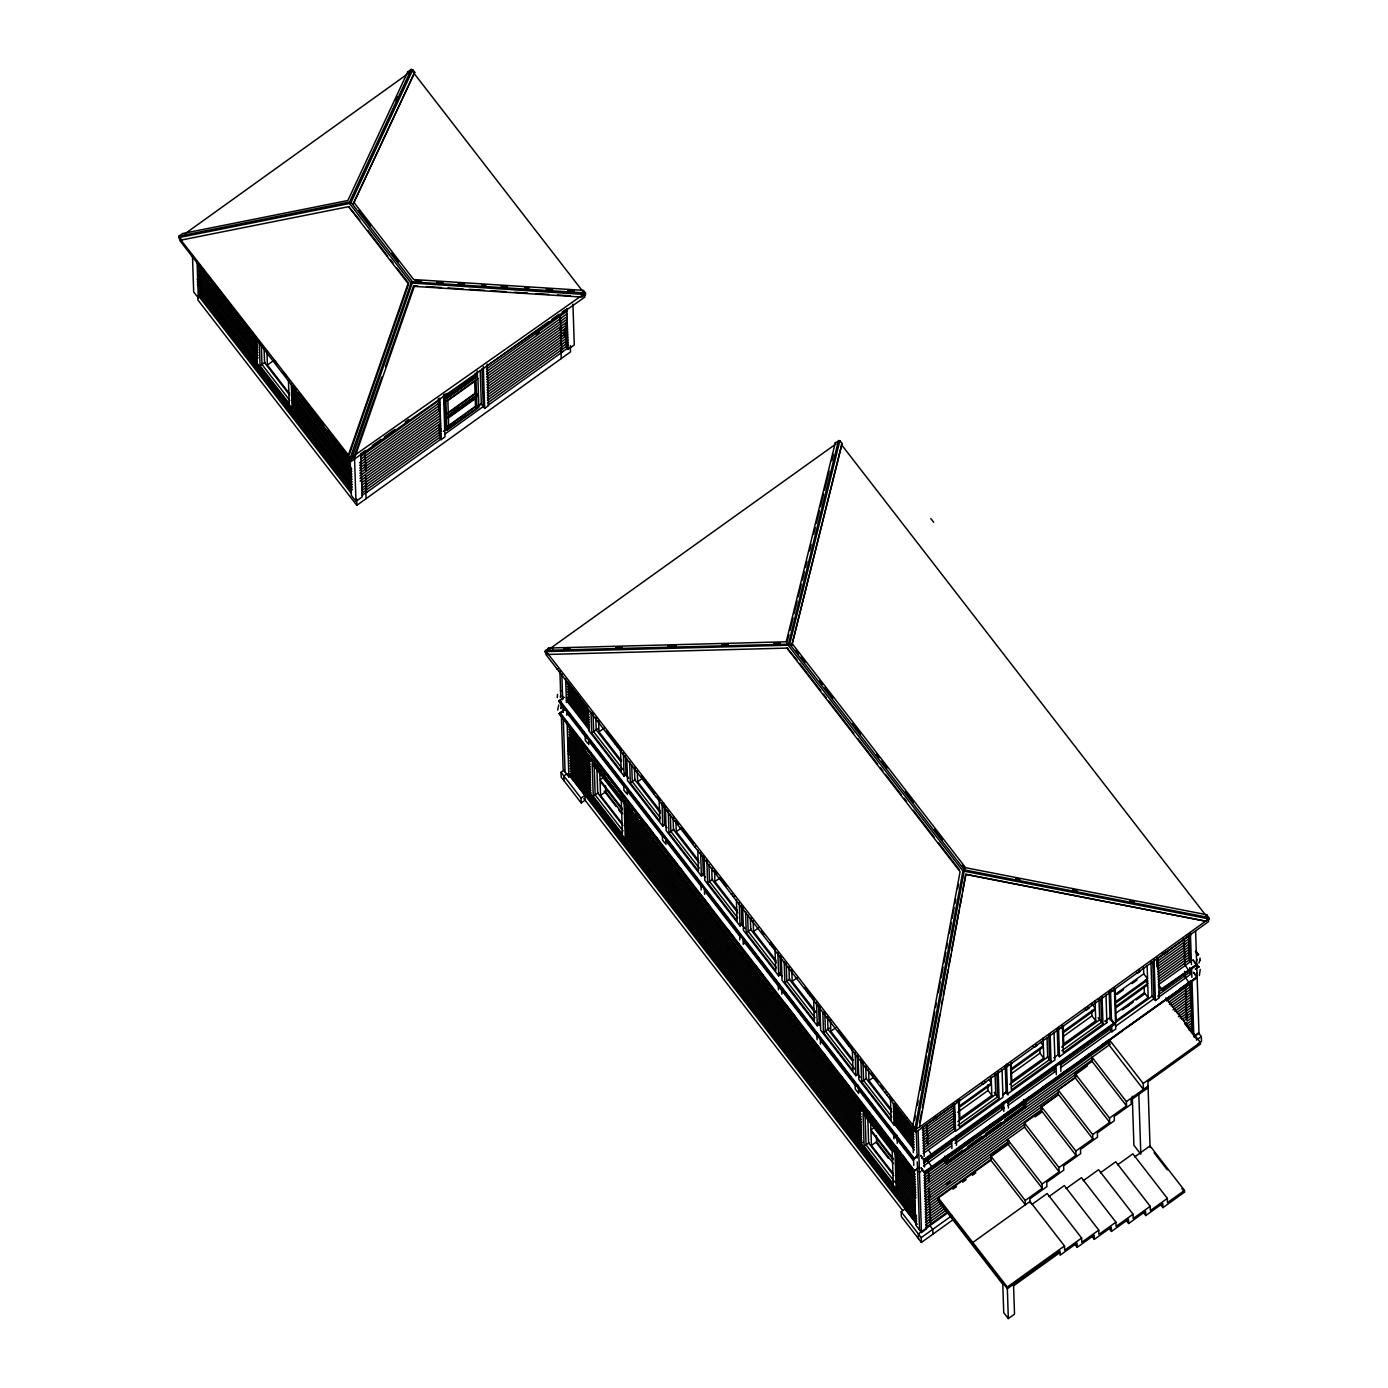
<?xml version="1.0" encoding="UTF-8"?>
<svg xmlns="http://www.w3.org/2000/svg" width="1388" height="1388" viewBox="0 0 1388 1388"><rect width="100%" height="100%" fill="white"/><g stroke="black" fill="none" stroke-linecap="round" stroke-linejoin="round"><path stroke-width="1.5" d="M1199.995 960.201L1200.013 958.015M913.391 1159.223L918.145 1155.024L913.547 1159.414M564.205 709.65L559.208 713.727L913.668 1171.68L918.561 1167.464M579.178 726.722L558.861 701.339L563.806 697.227M913.79 1171.715L918.683 1167.603M962.682 891.217L965.84 874.232L919.411 1127.23L914.865 1129.277L912.679 1126.449L960.08 871.716L787.031 648.144L797.042 660.029M914.623 1120.012L915.421 1115.761M917.381 1105.143L918.179 1100.91M920.157 1090.291L926.473 1056.32M927.253 1052.069L929.231 1041.468M930.029 1037.218L934.766 1011.748M935.564 1007.497L936.345 1003.246M938.323 992.646L940.301 982.027M941.081 977.777L943.059 967.158M943.857 962.925L945.818 952.307M946.616 948.056L947.397 943.805M949.375 933.204L951.353 922.586M952.151 918.336L954.111 907.717M954.909 903.484L955.707 899.233M957.668 888.615L958.466 884.364M919.619 1122.666L921.597 1112.048M922.395 1107.798L929.891 1067.459M930.689 1063.208L939.763 1014.368M941.741 1003.75L942.539 999.499M943.32 995.248L948.073 969.778M948.854 965.528L950.832 954.909M951.613 950.659L959.125 910.32M959.923 906.069L961.901 895.451M557.525 694.399L557.265 697.609M1199.978 960.236L1198.937 963.064M842.048 443.483L791.854 645.16L842.048 443.483L839.861 440.655L835.316 442.72L786.25 641.776L548.503 648.04L545.154 651.631L547.34 654.459L787.794 648.075M786.875 642.991L788.939 634.611M789.963 630.43L793.069 617.851M794.092 613.669L797.198 601.091M798.221 596.909L801.327 584.331M802.368 580.132L804.433 571.752M805.456 567.571L807.001 561.273M809.586 550.81L811.147 544.512M813.715 534.05L815.277 527.752M816.3 523.571L819.406 510.992M820.429 506.811L823.535 494.232M824.559 490.033L829.209 471.191M831.794 460.712L833.338 454.414M915.577 1184.571L895.85 1159.084L897.047 1155.545L895.763 1156.464L915.49 1181.934M915.664 1187.208L895.937 1161.721L897.134 1158.165L895.85 1159.084M915.75 1189.828L896.041 1164.359L897.221 1160.802L895.937 1161.721M915.837 1192.466L896.128 1166.996L897.307 1163.439L896.041 1164.359M915.924 1195.103L896.214 1169.616L897.411 1166.059L896.128 1166.996M916.011 1197.74L896.301 1172.253L897.498 1168.696L896.214 1169.616M914.796 1198.659L896.388 1174.89L897.585 1171.333L896.301 1172.253M350.349 464.668L292.122 389.473L293.319 385.933L293.562 392.631M351.754 468.971L292.226 392.058L293.423 388.536L292.122 389.473M351.841 471.59L292.295 394.678L293.493 391.138L292.226 392.058M351.927 474.176L292.4 397.263L293.597 393.741M352.014 476.778L292.486 399.865L293.683 396.326M352.118 479.363L292.573 402.451L293.77 398.929L292.486 399.865M352.188 481.966L292.66 405.053L293.857 401.531L292.573 402.451M861.081 1116.889L625.068 811.963L626.266 808.441L624.982 809.36L860.994 1114.269M861.167 1119.491L625.155 814.583L626.352 811.043L625.068 811.963M861.254 1122.111L625.242 817.185L626.439 813.663L625.155 814.583M861.341 1124.714L625.329 819.805L626.526 816.265L625.242 817.185M861.428 1127.334L625.415 822.407L626.613 818.885L625.329 819.805M861.514 1129.936L625.502 825.027L626.699 821.488L626.266 808.441M861.601 1132.556L625.589 827.63L626.786 824.09L625.502 825.027M861.688 1135.158L625.676 830.232L626.873 826.71L625.589 827.63M861.774 1137.761L625.762 832.852L626.96 829.313L625.676 830.232M913.911 1134.343L894.184 1108.856L895.381 1105.334L894.098 1106.253L913.825 1131.723M913.998 1136.946L894.271 1111.476L895.468 1107.936L894.184 1108.856M914.085 1139.565L894.358 1114.078L895.555 1110.556L894.271 1111.476M914.172 1142.168L894.445 1116.698L895.642 1113.159L894.358 1114.078M914.258 1144.788L894.531 1119.301L895.728 1115.779L894.445 1116.698M914.345 1147.39L894.618 1121.92L895.815 1118.381L894.531 1119.301M385.396 366.796L413.589 285.789L414.318 286.379L355.12 456.513L351.528 459.029L350.019 458.526L348.058 455.993L408.072 283.499L348.562 206.621L359.908 220.206M349.533 453.876L408.853 283.43L396.951 268.04M381.874 376.929L354.391 455.923L355.12 456.513M1198.833 967.072L1196.248 963.324M414.734 72.315L353.385 203.62L414.734 72.315L412.757 69.782L411.247 69.4L407.673 71.968L347.885 200.497L182.591 233.548L179 236.133L181.741 240.055M395.754 100.613L397.575 96.709M412.757 69.782L351.077 202.388L349.568 203.463L179 237.574L351.528 459.029L412.618 281.903L351.077 202.388L349.568 202.006L179 236.133L179.885 240.644L350.904 461.597L584.869 297.084L584.764 293.926L413.346 72.471M558.757 704.983L557.681 710.031M1199.353 975.486L1200.238 969.449M966.43 874.561L1205.651 921.181L1208.861 918.873L1206.814 914.727L1206.085 915.733L841.319 444.472M414.318 286.379L581.867 297.067L585.493 294.516L585.493 292.937L412.618 281.903L411.108 282.996L350.019 458.526L585.493 292.937L583.515 290.37L413.659 279.543L354.113 202.631M1197.618 954.632L1198.573 954.424M1197.965 955.065L1195.311 951.648M915.733 1132.348L1208.375 921.701L1209 917.555L964.417 869.894L789.703 644.153L545.293 650.33L916.219 1129.537L964.417 869.894L962.942 870.953L914.865 1129.277L915.733 1132.348L546.022 654.702L545.154 651.631L788.211 645.229L789.703 644.153L839.861 440.655L839.133 441.644L838.526 440.43L788.211 645.229L962.942 870.953L1208.861 918.873L919.411 1127.23M185.055 233.704L406.753 74.553M192.464 255.444L193.678 291.914L198.276 297.847L200.583 296.182L199.872 274.737M288.409 379.063L289.224 403.526L260.059 365.859L265.073 362.268M289.502 393.619L267.381 365.027L274.078 360.221M292.295 394.678L293.579 393.741M292.4 397.263L293.683 396.343M292.66 405.053L293.944 404.134M294.03 406.736L292.747 407.656L352.274 484.568M256.416 338.603L257.248 363.483L292.122 408.523L294.048 407.152M360.776 453.876L365.408 450.562M372.331 445.583L380.971 439.389M384.424 436.89L394.817 429.447M405.192 422.004L408.645 419.523M360.863 456.496L439.857 399.779M486.286 366.449L548.538 321.756M552.008 319.275L558.913 314.313M562.175 312.022L565.263 309.802M447.804 395.771L468.016 381.266M360.949 459.098L439.944 402.399M475.442 377.189L474.488 375.957L446.329 396.153L447.283 397.384L475.442 377.189L475.303 373.251M486.373 369.069L566.894 311.276M444.472 399.501L476.466 376.53L477.906 378.386L478.426 394.4L446.433 417.372L445.01 415.515L444.472 399.501L445.912 401.34L446.433 417.372M444.316 394.47L445.392 399.432L477.385 376.46L477.194 370.874M535.664 334.439L539.117 331.958M359.492 462.829L440.031 405.001M486.459 371.672L566.998 313.862M445.912 401.34L477.906 378.386M359.579 465.431L440.117 407.621M486.546 374.292L567.102 316.568M359.666 468.051L440.204 410.223M486.633 376.894L567.189 319.171M359.752 470.653L440.291 412.843M486.72 379.514L567.276 321.773M359.839 473.273L440.378 415.446M486.806 382.116L567.362 324.358M359.926 475.876L440.464 418.048M446.919 413.485L475.06 393.272L474.644 380.659M486.893 384.719L567.449 326.978M445.01 415.515L475.321 393.758M563.476 330.552L566.564 328.314M453.477 410.779L458.526 407.152M360.013 478.496L440.551 420.668M486.98 387.339L567.536 329.563M476.483 395.129L448.341 415.324L447.856 400.612L475.997 380.416L476.483 395.129L475.06 393.272M563.563 333.155L566.651 330.934M478.478 395.701L478.86 407.378L446.867 430.332L446.485 418.673L478.478 395.701L477.038 393.862M360.099 481.098L440.638 423.271M487.067 389.941L567.605 332.166M563.649 335.757L566.738 333.536M361.73 482.59L440.725 425.89M487.153 392.561L567.692 334.768M361.817 485.21L440.811 428.493M487.24 395.164L567.779 337.371M366.536 484.499L440.898 431.113L439.857 427.261M475.216 397.957L475.494 406.25L447.335 426.463L448.775 428.302L476.917 408.107L476.57 397.731L448.428 417.944L448.775 428.302M487.327 397.783L567.865 339.956M362.008 487.969L366.64 484.655L365.495 480.647L366.449 481.879M450.493 424.867L462.273 416.4M465.639 413.988L477.437 405.522M443.362 431.321L455.438 422.646M460.608 418.933L465.795 415.22M477.871 406.545L481.324 404.064L480.213 370.561M361.99 490.432L440.985 433.715M487.414 400.386L567.952 342.576M362.077 493.035L441.072 436.335M487.5 403.006L568.039 345.178M445.288 433.785L483.25 406.528L481.983 368.844M362.147 495.395L366.779 492.063M487.587 405.608L568.126 347.798M439.285 425.335L439.684 437.793L441.124 439.632L444.975 436.873L443.587 395.007M480.959 403.561L484.672 408.384L488.507 405.608L487.136 364.124M350.158 458.977L351.372 495.447L355.97 501.38L362.147 496.939L360.724 454.032M565.593 323.525L566.391 347.121L568.108 349.36L574.285 344.918L572.932 304.163M197.807 295.835L197.946 300.068L356.82 505.319L570.52 351.91L570.312 345.56M620.471 748.253L621.234 771.242L591.722 733.124L598.263 728.422M621.477 760.867L599.009 731.84L604.144 728.162M569.063 774.938L584.921 795.411L585.077 800.199L581.225 802.958L561.186 777.089L561.03 772.301L564.326 769.924M567.189 773.636L563.892 775.996L564.049 780.785M561.342 714.213L563.164 769.559L568.889 776.968L571.457 775.111M622.171 808.475L600.032 779.883L605.168 776.204M581.225 802.958L581.069 798.187L584.921 795.411M593.249 796.296L592.156 763.678L621.321 801.327L622.397 833.962L593.249 796.296L598.245 792.704M588.2 709.476L588.894 730.73L624.132 776.239L626.057 774.868L625.415 755.731M622.674 824.056L600.553 795.463L605.689 791.785L605.48 785.66M659.092 798.152L659.855 821.141L630.343 783.023L635.357 779.431M660.115 810.783L637.647 781.756L642.783 778.078M625.415 822.407L626.699 821.488M625.762 832.852L627.046 831.933M627.116 834.535L625.849 835.455L861.861 1140.381M583.255 744.228L583.446 749.798L641.933 825.357L644.5 823.518M627.202 837.155L625.936 838.074L861.948 1142.983L863.232 1142.064M626.821 759.392L627.532 780.629L662.77 826.155L664.696 824.767L663.985 803.531M697.8 850.15L698.494 871.057L668.981 832.939L673.978 829.347M698.737 860.681L676.268 831.672L681.404 827.977L693.306 843.349M665.39 807.174L666.153 830.544L701.391 876.054L703.317 874.683L702.692 855.563M736.421 900.066L737.115 920.973L707.602 882.837L712.617 879.246M737.375 910.597L714.907 881.571L720.042 877.893L726.653 886.429M704.011 857.073L704.792 880.443L740.03 925.97L741.955 924.582L741.313 905.462M774.99 947.883L775.753 970.871L746.241 932.753L751.238 929.162M775.996 960.513L753.528 931.487L758.663 927.791M745.79 942.469L743.222 944.308L743.031 938.219M742.649 906.989L743.43 930.359L778.651 975.868L780.577 974.497L779.952 955.378M813.611 997.799L814.374 1020.787L784.879 982.652L789.876 979.06M815.953 1012.13L792.166 981.385L797.302 977.707M781.271 956.887L782.051 980.258L817.289 1025.784L819.215 1024.396L818.573 1005.276M852.249 1047.697L853.013 1070.686L823.5 1032.568L830.041 1027.866M853.256 1060.328L830.805 1031.301L835.923 1027.623M819.909 1006.803L820.69 1030.174L855.91 1075.7L857.836 1074.312L857.211 1055.192M890.471 1099.088L891.165 1119.977L861.653 1081.859L866.667 1078.268M891.408 1109.619L868.957 1080.593L874.076 1076.915M862.069 1107.26L860.144 1108.648L861.323 1143.886L896.197 1188.943L898.123 1187.555M893.057 1158.46L870.935 1129.867L874.353 1127.403M894.618 1121.92L895.902 1121.001L894.705 1124.523L914.432 1150.01M864.134 1146.28L863.058 1113.644L892.206 1151.311L893.282 1183.947L864.134 1146.28L869.131 1142.688M858.062 1056.095L858.842 1079.465L894.063 1124.991L895.989 1123.603M893.577 1174.04L871.438 1145.447L876.574 1141.769L876.366 1135.644M922.309 1127.472L954.233 1104.553M922.395 1130.075L954.319 1107.173L953.278 1103.321M1189.672 938.219L1157.592 961.242L1156.638 960.01L1157.679 963.845L1189.759 940.821L1188.631 934.367L1189.585 935.599L1157.505 958.622L1156.551 957.39M922.482 1132.695L954.406 1109.775L953.365 1105.941L954.319 1107.173M991.223 1077.262L991.414 1082.987L959.42 1105.958L959.229 1100.233M1043.117 1038.068L1043.377 1045.685L1011.384 1068.656L1011.193 1062.93M1095.08 1000.765L1095.34 1008.382L1063.347 1031.353L1063.156 1025.628M1115.119 994.415L1143.747 973.856L1143.521 967.419M1116.837 994.502L1123.586 989.661M1132.001 983.624L1137.05 979.997M922.569 1135.297L954.493 1112.378L953.452 1108.544L954.406 1109.775M1189.846 943.441L1188.891 942.209L1189.932 946.043L1157.852 969.067L1156.811 965.233L1157.765 966.464L1189.846 943.441L1188.805 939.589L1189.759 940.821M957.703 1112.256L988.013 1090.5L987.822 1084.93M1011.349 1073.739L1039.976 1053.197L1039.855 1049.484M1063.312 1036.437L1091.94 1015.895L1091.749 1010.325M922.656 1137.9L954.58 1114.998L953.539 1111.146L954.493 1112.378M1147.13 965.892L1147.564 978.783L1115.57 1001.754L1115.137 988.863A12.596 1.961 54.2 0 0 1115.501 989.124L1112.933 990.963A12.596 1.961 54.2 0 1 1112.135 990.373M922.742 1140.52L954.666 1117.6L953.625 1113.766L954.58 1114.998M1157.939 971.687L1190.019 948.663L1188.978 944.812L1189.932 946.043M922.829 1143.122L954.753 1120.22L953.712 1116.368L954.666 1117.6M1158.026 974.289L1190.106 951.266L1189.065 947.431L1190.019 948.663M991.83 1095.427L959.837 1118.398L959.455 1107.26L991.466 1084.288L991.83 1095.427L988.013 1090.5M1043.793 1058.124L1011.8 1081.096L1011.418 1069.957L1043.429 1046.986L1043.793 1058.124L1039.976 1053.197M1095.757 1020.822L1063.763 1043.793L1063.381 1032.655L1095.375 1009.683L1095.757 1020.822L1091.94 1015.895M1147.72 983.572L1115.726 1006.543L1115.605 1003.056L1147.598 980.084L1147.72 983.572L1145.169 980.292M922.916 1145.742L954.84 1122.823L953.296 1103.928M1158.112 976.909L1190.193 953.868L1189.152 950.034L1190.106 951.266M957.772 1121.66L995.734 1094.403L995.04 1073.497M1009.735 1084.358L1047.697 1057.101L1047.072 1038.293M1061.699 1047.055L1099.66 1019.798L1098.966 998.892M923.003 1148.344L954.927 1125.442L953.886 1121.591L954.84 1122.823M1158.199 979.512L1190.279 956.488L1189.238 952.636L1190.193 953.868M957.946 1125.356L997.642 1096.867L996.879 1073.878M1011.644 1086.821L1049.606 1059.565L1048.773 1034.476M1061.872 1050.751L1101.569 1022.262L1100.805 999.273M923.089 1150.964L955.013 1128.045L953.972 1124.211M1158.286 982.131L1190.366 959.091L1189.325 955.256L1190.279 956.488M1002.882 1094.438L1006.404 1091.922M1053.822 1057.864L1059.096 1054.082M1104.761 1021.308L1110.036 1017.525L1114.807 1024.153L1102.124 1032.655M1115.744 1013.309L1144.371 992.75L1144.163 986.348M1003.073 1094.75L1006.126 1092.564L1008.035 1095.028M1122.371 1009.874L1129.277 1004.929M1136.182 999.967L1144.805 993.773M998.163 1071.536L999.065 1098.706L959.386 1127.212L958.483 1100.042M1050.126 1034.234L1051.028 1061.404L1011.349 1089.91L1010.516 1064.822M1102.089 996.948L1102.992 1024.101L1063.312 1052.607L1062.41 1025.437M1126.241 1007.133L1133.285 1002.084M923.176 1153.567L955.1 1130.665L954.059 1126.813M1158.373 984.734L1190.453 961.711L1189.412 957.859L1190.366 959.091M1005.259 1066.626L1006.109 1092.13L1007.532 1093.97L1054.932 1059.946L1054.013 1032.325M1057.222 1029.323L1058.072 1054.828L1059.495 1056.667L1106.895 1022.644L1105.976 995.04M896.388 1174.89L897.672 1173.97M897.758 1176.59L896.475 1177.51L914.883 1201.297M1148.188 997.677L1116.195 1020.648L1115.761 1007.844L1147.755 984.873L1148.188 997.677L1144.371 992.75M920.695 1155.51L923.801 1159.518L1114.165 1022.869M1158.46 984.838L1161.565 988.846L1196.595 964.539L1162.207 990.13L1160.299 987.857A10.636 1.648 54.3 0 1 1158.442 986.903L1158.46 987.128M1115.831 1022.245L1152.075 996.22L1150.93 961.832M897.845 1179.227L896.561 1180.147L914.97 1203.934M923.419 1160.784L926.837 1158.321M928.555 1157.089L932.059 1154.573M935.581 1152.04L951.387 1140.693M954.892 1138.177L970.715 1126.83M974.22 1124.315L990.026 1112.968M993.548 1110.435L1002.327 1104.137M1007.584 1100.354L1025.159 1087.741M1028.664 1085.225L1044.47 1073.878M1047.992 1071.345L1055.019 1066.314M1060.293 1062.531L1104.189 1031.006M1107.711 1028.491L1111.215 1025.958M1158.616 991.934L1190.696 968.911L1189.742 967.679M945.801 1144.857L924.061 1160.472L924.547 1167.03M949.323 1142.341L1079.291 1049.033M1082.814 1046.517L1098.619 1035.17M1161.86 989.87L1196.838 965.094M1114.807 1023.98L924.443 1160.819L923.888 1159.639M923.506 1163.387L951.474 1143.313M954.979 1140.797L1002.414 1106.739M1007.671 1102.957L1055.106 1068.916M1060.38 1065.134L1111.302 1028.577L1110.348 1027.346L1111.875 1031.805L1115.726 1029.029L1114.373 988.187M1158.702 994.554L1190.783 971.531L1189.828 970.299L1190.869 974.133L1158.789 997.157L1157.835 995.925M1116.021 1025.94L1154.851 998.076M1198.868 966.69L1195.259 969.067L1198.989 966.863M923.593 1165.989L951.561 1145.915M955.065 1143.4L1004.253 1108.092M1007.757 1105.577L1055.192 1071.536M1060.467 1067.754L1111.389 1031.18L1110.348 1027.346M1151.693 995.734L1155.423 1000.54L1159.258 997.781L1157.939 957.703M898.105 1187.122L896.822 1188.041L915.23 1211.828M924.738 1173.224L924.096 1172.027L1197.133 976.857L924.859 1173.242L921.111 1167.95M925.518 1171.489L928.954 1169.026M943.025 1158.928L950.069 1153.862M964.157 1143.764L974.723 1136.182M983.519 1129.849L994.086 1122.267M1002.882 1115.952L1013.448 1108.37M1022.245 1102.055L1029.289 1097.006M1041.607 1088.157L1048.651 1083.108M1060.97 1074.26L1068.014 1069.194M1082.102 1059.096L1092.651 1051.514M1101.465 1045.199L1108.509 1040.133M1178.915 989.592L1191.078 980.848M930.619 1168.488L924.668 1173.12M1004.339 1115.57L932.476 1167.724L927.774 1161.079M1007.861 1113.037L1122.285 1030.902M1125.807 1028.369L1197.185 977.69M950.901 1154.764L959.559 1148.553M968.199 1142.341L975.122 1137.379M983.762 1131.168L988.95 1127.438M1001.06 1118.745L1009.701 1112.551M1016.623 1107.572L1023.546 1102.61L1024.205 1103.477L1024.361 1108.179L948.264 1162.814L947.449 1157.245L948.264 1162.814M1023.563 1099.66L1025.472 1102.124L946.807 1158.581L946.998 1164.168L945.089 1161.704L944.898 1156.117M923.905 1175.324L946.633 1158.997M948.108 1158.095L1110.348 1041.486M1166.683 1001.043L1191.164 983.467L1190.227 982.236L1191.251 986.07L1168.523 1002.396M923.992 1177.926L962.561 1150.236M967.852 1146.453L981.923 1136.338M985.445 1133.805L1001.286 1122.441M1004.808 1119.908L1110.435 1044.088M947.605 1161.947L1023.702 1107.312L1023.546 1102.61M924.078 1180.546L1092.564 1059.599M1169.373 1004.461L1191.338 988.69L1190.314 984.838L1191.251 986.07M1109.671 1122.371L1075.197 1077.817L1075.058 1073.549L1092.061 1061.352L1091.922 1057.066L1126.397 1101.621L1126.535 1105.889L1109.533 1118.086L1109.671 1122.371L1092.668 1134.569L1092.824 1138.854L1075.821 1151.051L1075.96 1155.319L1058.957 1167.534L1059.096 1171.802L1042.093 1184.016L1042.232 1188.284L1025.229 1200.499L1025.368 1204.767L990.893 1160.229L990.754 1155.944L1007.757 1143.747L1007.619 1139.479L1042.093 1184.016M924.165 1183.149L1087.377 1065.984M1171.142 1005.866L1191.425 991.292L1190.384 987.458L1191.338 988.69M924.252 1185.768L1076.915 1076.168M1172.912 1007.254L1191.511 993.912L1190.47 990.06L1191.425 991.292M1092.824 1138.854L1058.35 1094.299L1058.194 1090.031L1075.197 1077.817M924.339 1188.371L1057.691 1092.651M1172.999 1009.874L1191.598 996.515L1190.557 992.68L1191.511 993.912M1075.96 1155.319L1041.486 1110.782L1041.33 1106.514L1058.35 1094.299M924.425 1190.991L1057.777 1095.253M1174.769 1011.279L1191.685 999.117L1190.644 995.283L1191.598 996.515M924.512 1193.593L1042.058 1109.22M1176.538 1012.667L1191.772 1001.737L1190.73 997.885L1191.685 999.117M1059.096 1171.802L1024.622 1127.264L1024.483 1122.996L1041.486 1110.782M954.059 1218.976L921.389 1242.434L901.35 1216.565L901.194 1211.776L905.045 1209L916.93 1224.372M924.599 1196.213L1024.57 1124.436M1035.118 1116.872L1042.145 1111.823M1178.308 1014.073L1191.858 1004.339L1190.817 1000.505L1191.772 1001.737M924.686 1198.816L1024.656 1127.039M1178.395 1016.693L1191.945 1006.959L1190.904 1003.108L1191.858 1004.339M946.512 1183.912L950.017 1181.379M924.772 1201.435L1008.937 1141.005M1180.164 1018.081L1192.032 1009.562L1190.991 1005.727L1191.945 1006.959M924.859 1204.038L1009.024 1143.608M1181.934 1019.486L1192.119 1012.182L1191.164 1010.95M924.946 1206.658L991.553 1158.841M1183.704 1020.891L1192.205 1014.784L1191.251 1013.552L1192.292 1017.404L1187.174 1021.082L1186.133 1017.248M1002.795 1284.316L938.444 1201.175L938.34 1197.948L990.893 1160.229M962.647 1182.194L966.117 1179.696M925.033 1209.26L938.947 1199.267M953.001 1189.186L956.505 1186.671M972.311 1175.324L975.833 1172.791M925.119 1211.863L939.034 1201.887M1192.379 1020.007L1187.261 1023.702L1186.306 1022.453L1187.347 1026.305L1192.466 1022.626L1191.338 1016.172L1192.292 1017.404M925.206 1214.483L940.873 1203.24M925.293 1217.085L942.712 1204.576M1189.134 1027.693L1192.552 1025.229L1191.511 1021.395L1192.466 1022.626M925.38 1219.705L942.799 1207.196M1189.221 1030.295L1192.639 1027.849L1191.598 1023.997L1192.552 1025.229M925.466 1222.308L944.638 1208.549M925.553 1224.927L946.495 1209.885M925.64 1227.53L946.581 1212.505M947.518 1213.025L918.37 1233.949L918.526 1238.738M1194.617 1035.639L1198.469 1032.88L1201.331 1036.576L1201.487 1041.364L1198.191 1043.724M913.894 1169.72L915.733 1225.049L921.459 1232.457L926.594 1228.762L924.686 1171.299M1193.854 1036.905L1198.989 1033.227L1195.606 931.053M921.389 1242.434L921.233 1237.645L952.133 1215.454M1196.387 1040.133L1201.331 1036.576M1108.804 1040.913L1108.925 1044.869L1143.4 1089.407L1143.209 1083.473L1200.394 1042.423L1165.92 997.885M1126.397 1101.621L1148.05 1086.075M1148.102 1087.741L1131.099 1099.938L1131.237 1104.206L1114.234 1116.42L1114.373 1120.689L1097.37 1132.903L1097.509 1137.171L1080.506 1149.385L1080.645 1153.654L1063.642 1165.851L1063.781 1170.136L1046.778 1182.333L1046.916 1186.601L1029.913 1198.816L1030.07 1203.084M1031.857 1204.489L1047.159 1193.506L1081.634 1238.044L1081.773 1242.312L1098.775 1230.115L1064.301 1185.56L1048.998 1196.56M1066.14 1188.614L1081.443 1177.631L1115.917 1222.169L1116.056 1226.454L1133.059 1214.24L1098.585 1169.702L1083.282 1180.685M1100.424 1172.756L1115.726 1161.773L1150.218 1206.311L1150.357 1210.579L1167.36 1198.382L1132.886 1153.827L1117.583 1164.827M1134.725 1156.881L1150.027 1145.898L1184.502 1190.436L1184.554 1192.101L1162.918 1207.629L1160.264 1204.211M1013.518 1284.247L1014.524 1314.158L1008.33 1318.6L1007.289 1287.04L1064.475 1245.973L1030 1201.435L972.815 1242.486L972.867 1244.151M1013.57 1285.826L1059.946 1252.531M1081.634 1238.044L1064.631 1250.241L1064.475 1245.973M1074.538 1243.874L1077.192 1247.292L1094.195 1235.094L1094.334 1239.363L1111.337 1227.166L1111.476 1231.434L1128.479 1219.219L1128.618 1223.505L1145.62 1211.29L1145.777 1215.558L1162.78 1203.361L1162.918 1207.629M1115.917 1222.169L1098.914 1234.383L1098.775 1230.115M1150.218 1206.311L1133.215 1218.508L1133.059 1214.24M1184.502 1190.436L1167.499 1202.65L1167.36 1198.382M563.91 697.383L559.243 700.957M564.326 709.806L559.086 713.553L913.668 1171.507M559.659 713.397L562.383 716.937M1197.705 954.753L1198.538 954.424L1195.849 950.901M914.015 1171.611L902.304 1156.1M180.978 240.124L349.325 206.534M563.632 648.873L570.138 648.716M615.647 647.502L622.154 647.346M667.663 646.131L676.338 645.906M721.847 644.709L728.353 644.535M773.862 643.338L780.368 643.164M415.064 280.671L421.518 281.087M436.561 282.042L443.015 282.458M458.075 283.412L464.512 283.829M481.723 284.922L486.026 285.199M501.068 286.154L507.522 286.57M524.716 287.663L529.019 287.941M546.23 289.034L552.667 289.45M567.727 290.422L574.181 290.821M413.589 285.789L417.892 286.067M426.48 286.605L441.523 287.576M447.96 287.975L463.002 288.947M469.439 289.346L484.481 290.318M490.918 290.717L505.961 291.688M514.549 292.226L527.44 293.059M536.028 293.597L548.919 294.43M557.508 294.967L570.399 295.8M1206.814 914.727L965.632 867.726L792.583 644.171M1015.669 878.604L1019.902 879.437M1072.803 889.743L1077.019 890.575M1129.919 900.881L1134.152 901.697M965.84 874.232L1205.651 921.181M560.474 690.304L560.717 691.328M584.764 293.926L585.493 294.516L411.108 282.996L349.568 203.463L349.568 202.006L411.247 69.4L412.028 70.771M1196.994 977.256L1193.506 972.398L1196.716 976.319M1192.951 960.097L1196.855 965.267M1188.857 970.594L1184.363 964.157M1189.221 982.947L1184.779 976.579M931.747 1154.955L928.399 1149.993M930.81 518.574L933.673 522.27M1184.623 944.517L1183.669 943.285L1185.057 957.564M1193.09 959.976L1196.196 963.983M1195.398 963.654L1198.035 967.072M1189.499 960.479L1190.453 961.711M1184.276 961.554L1185.231 962.786L1184.103 956.332M1189.915 972.901L1190.869 974.133M1186.046 987.146L1185.092 985.914L1186.306 994.97M1157.679 963.845L1156.725 962.613L1157.765 966.464M1185.612 1001.581L1186.567 1002.813M1185.699 1004.183L1186.653 1005.415M1185.786 1006.803L1186.74 1008.035M1186.827 1010.638L1185.873 1009.406L1187 1015.86M1192.639 1027.849L1191.685 1026.617L1192.812 1033.054L1191.858 1031.822M1184.554 1023.511L1196.473 1038.935M1143.747 973.856L1147.564 978.783M1114.425 1023.824L1112.916 1021.88A10.636 1.648 54.3 0 1 1112.534 1021.915M559.78 314.451L560.717 315.701M1105.455 1020.805L1106.895 1022.644M1091.523 1003.455L1095.34 1008.382M560.821 318.286L559.867 317.054L561.168 328.8M559.954 319.674L560.908 320.906M1098.134 1017.82L1102.992 1024.101M1110.053 1040.653L1143.209 1083.473M561.429 336.607L560.474 335.341L561.862 349.62M795.827 650.278L798.464 653.696M801.102 657.097L805.075 662.215M819.597 680.988L822.234 684.405M824.888 687.823L832.8 698.06M852.614 723.651L860.543 733.905M876.401 754.378L879.038 757.796M881.675 761.197L886.967 768.032M905.462 791.923L913.391 802.16M934.523 829.469L942.435 839.705M962.248 865.297L964.903 868.715M560.995 350.991L561.949 352.222L560.908 348.388M799.679 663.429L820.811 690.738M823.448 694.156L826.103 697.557M828.74 700.975L853.846 733.402M857.801 738.52L877.615 764.129M880.252 767.529L882.907 770.947M885.544 774.365L901.385 794.838M904.039 798.256L906.676 801.657M913.287 810.193L934.419 837.502M938.375 842.62L959.507 869.929M1092.061 1061.352L1126.535 1105.889M1154.053 1152.699L1167.325 1169.824M1181.899 1188.666L1184.554 1192.101M1075.058 1073.549L1109.533 1118.086M1040.827 1042.388L1043.377 1045.685M1047.315 1056.598L1051.028 1061.404M1058.194 1090.031L1092.668 1134.569M1143.122 1212.14L1145.777 1215.558M358.677 210.456L370.579 225.845M391.746 253.189L398.356 261.742M367.855 230.443L387.686 256.086M390.34 259.504L392.978 262.922M476.431 375.228L477.385 376.46M1041.33 1106.514L1075.821 1151.051M1125.98 1220.069L1128.618 1223.505M475.494 406.25L476.917 408.107M1108.821 1227.998L1111.476 1231.434M1024.483 1122.996L1058.957 1167.534M988.863 1079.69L991.414 1082.987M994.207 1092.425L999.065 1098.706M1091.679 1235.945L1094.334 1239.363M446.485 418.673L445.045 416.816L445.444 428.493L446.867 430.332M1007.757 1143.747L1042.232 1188.284M440.204 437.706L441.158 438.938L366.796 492.324L365.755 488.472M990.754 1155.944L1025.229 1200.499M953.799 1118.988L954.753 1120.22M927.531 1126.397L926.577 1125.165L927.965 1139.444M606.573 730.956L611.865 737.791M641.239 775.753L645.194 780.871M647.849 784.289L650.486 787.69M678.541 823.952L675.904 820.534L676.268 831.672M681.196 827.369L683.833 830.77M717.18 873.85L714.542 870.432L714.907 881.571M770.34 942.539L774.313 947.657M805.005 987.336L811.616 995.873M838.352 1030.417L844.962 1038.953M847.6 1042.353L850.254 1045.771M871.23 1072.872L873.867 1076.29M889.725 1096.78L892.363 1100.181M610.755 736.698L621.321 750.353M645.42 781.496L654.668 793.433M657.305 796.851L659.959 800.269M761.318 931.209L763.955 934.627M809.187 993.079L814.478 999.898M842.533 1036.159L853.1 1049.814M875.412 1078.615L878.049 1082.033M880.686 1085.451L883.341 1088.851M567.067 681.23L587.575 707.724M894.011 1103.634L912.419 1127.42M899.424 1113.037L902.044 1116.438M567.154 683.833L588.928 711.992M567.241 686.453L589.015 714.594M567.328 689.055L589.102 717.214M567.414 691.675L589.189 719.817M620.592 761.387L596.215 729.897L595.799 717.353M660.497 812.952L634.837 779.796L634.42 767.269M699.136 862.868L673.475 829.712L673.059 817.168M737.757 912.766L712.096 879.61L711.749 869.166M776.395 962.682L750.735 929.526L750.388 919.082M815.016 1012.581L789.356 979.442L788.939 966.898M852.371 1060.831L827.994 1029.341L827.578 1016.797M891.807 1111.788L866.147 1078.632L865.73 1066.088M928.641 1159.709L927.687 1158.477L928.728 1162.311M567.501 694.278L589.275 722.437M567.588 696.897L589.362 725.039M623.16 769.854L593.648 731.736L593.023 712.929M660.497 818.105L632.269 781.635L631.714 764.927M699.136 868.021L670.907 831.551L670.352 814.825M737.757 917.919L709.528 881.467L708.973 864.741M776.395 967.835L748.167 931.365L747.611 914.64M815.016 1017.751L786.788 981.281L786.163 962.474M854.939 1069.315L825.426 1031.18L824.802 1012.373M891.807 1116.941L863.579 1080.471L862.954 1061.664M566.391 697.852L589.449 727.659M624.704 773.116L628.677 778.252M664.384 824.385L667.038 827.803M702.744 873.937L705.399 877.355M741.105 923.488L745.078 928.624M779.466 973.04L782.103 976.458M817.81 1022.609L820.464 1026.027M857.489 1073.861L860.144 1077.279M566.478 700.454L589.536 730.261M929.04 1171.646L928.086 1170.414L929.214 1176.868M559.624 700.211L914.102 1158.182M568.195 712.096L570.85 715.514M578.779 725.751L586.725 736.004M590.681 741.14L598.627 751.394M606.556 761.648L622.431 782.155M634.333 797.527L651.527 819.735M667.402 840.243L679.305 855.633M681.942 859.051L684.596 862.469M691.207 871.005L701.79 884.677M705.763 889.795L708.401 893.213M716.347 903.467L736.178 929.11M746.761 942.782L765.274 966.69M774.539 978.661L779.83 985.497M782.468 988.915L789.078 997.452M791.733 1000.869L794.37 1004.287M803.635 1016.259L818.174 1035.049M831.412 1052.139L845.951 1070.929M848.606 1074.347L851.243 1077.765M860.508 1089.736L875.065 1108.526M886.967 1123.898L894.896 1134.152M900.187 1140.988L902.825 1144.406M905.479 1147.824L908.116 1151.242M581.815 730.14L584.469 733.558M587.107 736.976L612.247 769.455M614.884 772.873L636.051 800.199M638.688 803.617L665.147 837.797M667.784 841.215L722.02 911.274M724.657 914.692L751.116 948.871M753.771 952.289L778.894 984.751M802.698 1015.513L781.531 988.169L781.86 994.207M805.352 1018.931L807.99 1022.349M810.644 1025.767L835.767 1058.229M839.74 1063.364L859.571 1088.99M862.226 1092.408L864.863 1095.826M867.517 1099.244L892.64 1131.706M895.295 1135.124L913.807 1159.049M558.791 701.114L913.269 1159.258M566.963 712.998L586.812 738.624M589.449 742.042L623.837 786.476M627.81 791.594L662.197 836.027M666.171 841.145L701.877 887.279M705.85 892.415L740.238 936.848M744.194 941.966L818.261 1037.651M820.915 1041.069L855.303 1085.503M859.276 1090.638L913.495 1160.698M365.495 453.165L364.541 451.933L365.929 466.212M587.575 743.205L585.302 740.29L585.111 734.183M626.196 793.121L623.941 790.188L623.733 784.099M664.835 843.019L662.562 840.104L662.371 834.014M938.34 1197.948L1007.289 1287.04M938.392 1199.614L1007.341 1288.689L1059.894 1250.952L1060.05 1255.238L1077.053 1243.023L1077.192 1247.292M929.648 1189.915L928.693 1188.683L929.908 1197.74M560.041 712.651L914.519 1170.605M645.316 823.136L653.245 833.39M655.899 836.808L658.537 840.226M671.757 857.316L677.049 864.151M679.704 867.569L682.341 870.987M699.535 893.195L710.118 906.867M727.312 929.075L733.922 937.629M736.577 941.047L739.214 944.465M755.089 964.972L763.036 975.226M784.185 1002.552L796.087 1017.942M811.963 1038.45L819.909 1048.703M822.546 1052.121L825.183 1055.539M839.74 1074.329L849.005 1086.284M868.836 1111.927L876.782 1122.181M879.419 1125.599L882.074 1129.017M895.295 1146.089L900.586 1152.925M903.224 1156.343L905.878 1159.761M589.952 752.365L609.696 777.853M613.635 782.953L638.636 815.259M565.037 720.355L643.078 821.176M645.715 824.593L648.37 828.011M651.007 831.429L676.147 863.891M680.103 869.027L699.951 894.653M702.588 898.071L705.243 901.489M707.88 904.907L729.047 932.25M735.657 940.786L762.116 974.966M764.753 978.384L785.92 1005.727M788.558 1009.145L842.794 1079.205M845.431 1082.623L871.89 1116.802M874.544 1120.22L899.667 1152.682M568.681 726.635L583.238 745.425M644.067 824.038L915.213 1174.335M863.371 1108.925L872.41 1120.619M882.733 1133.961L891.773 1145.638M568.768 729.255L584.643 749.746M591.253 758.299L604.474 775.389M619.031 794.179L632.251 811.269M634.906 814.687L637.543 818.105M584.695 745.564L584.851 750.266L915.299 1176.955M661.972 852.076L664.626 855.494M718.984 925.744L721.639 929.162M568.854 731.858L915.386 1179.557M568.924 734.443L590.021 761.682M624.895 806.74L860.907 1111.667M569.011 737.063L590.108 764.302M365.322 475.425L366.276 476.657M567.779 737.965L590.195 766.905M274.703 360.845L277.322 364.211M283.187 371.984L287.108 377.033M365.408 478.045L366.363 479.276M622.206 809.777L600.084 781.201L600.553 795.463M893.091 1159.761L870.97 1131.168L871.438 1145.447M727.295 946.46L729.949 949.878M197.894 262.766L204.522 271.302M207.159 274.72L209.814 278.138M213.787 283.273L233.618 308.899M241.564 319.153L257.439 339.678M293.267 385.968L295.922 389.386M298.559 392.804L323.699 425.283M327.672 430.419L347.521 456.045M567.865 740.585L590.282 769.525M197.998 265.351L257.526 342.263M292.053 386.853L350.262 462.065M567.952 743.187L590.368 772.127M605.689 791.785L622.605 813.646M876.574 1141.769L893.49 1163.63M604.196 791.108L616.116 806.515M618.77 809.933L621.425 813.368M876.401 1142.792L888.337 1158.199M366.64 484.655L365.582 483.267L366.623 487.101M334.508 444.125L337.163 447.543M568.039 745.807L590.455 774.747M198.085 267.971L257.613 344.883M673.18 884.052L675.835 887.487M198.172 270.556L257.7 347.468M568.126 748.41L590.542 777.349M1008.33 1318.6L1003.732 1312.666L1002.743 1282.755M198.258 273.158L257.786 350.071M568.212 751.012L590.629 779.969M198.345 275.761L257.873 352.673M568.299 753.632L590.698 782.572M289.728 395.164L264.553 362.65L264.084 348.371M622.917 825.6L597.742 793.086L596.927 768.605M893.803 1175.584L868.628 1143.053L867.812 1118.589M199.803 280.029L202.457 283.447M569.705 757.952L590.785 785.192M198.432 278.363L257.977 355.276M929.908 1225.656L932.771 1229.369L932.927 1234.14M197.2 279.248L258.064 357.861M569.791 760.555L590.872 787.794M896.648 1182.784L915.056 1206.571M289.814 400.438L261.985 364.489L261.308 344.085M623.004 830.874L595.174 794.925L594.151 764.337M895.208 1182.559L866.06 1144.892L865.036 1114.304M197.287 281.851L256.815 358.763M569.878 763.157L590.958 790.397M896.735 1185.421L915.143 1209.191M197.374 284.436L256.901 361.348M569.965 765.777L591.045 793.016M646.825 867.5L649.48 870.918M703.699 940.977L706.353 944.395M198.796 288.756L352.379 487.171M570.069 768.397L916.601 1216.114M198.883 291.341L352.465 489.756M570.156 771.017L916.687 1218.716M198.97 293.961L351.216 490.658M570.242 773.619L916.774 1221.336M199.057 296.564L351.303 493.278M569.011 774.521L916.861 1223.938M583.775 798.534L902.53 1210.336M561.03 772.301L581.069 798.187M901.194 1211.776L921.233 1237.645M1161.565 988.846L1162.207 990.13M920.869 1155.406L924.269 1160.732M921.268 1167.846L924.096 1172.027M407.673 71.968L408.436 73.338M835.316 442.72L835.923 443.952L549.128 649.254L548.503 648.04M552.181 647.936L552.788 649.168M1183.496 938.062L1184.537 941.897M1184.606 971.374L1185.734 977.811M1185.352 993.739L1186.393 997.59M1185.439 996.358L1186.48 1000.193M1186.046 1014.628L1187.087 1018.48M927.01 1138.212L928.052 1142.046M927.097 1140.815L928.138 1144.666M928.26 1175.636L929.301 1179.47M928.346 1178.239L929.387 1182.09M928.954 1196.508L930.689 1221.232M929.734 1220L930.775 1223.852M560.301 330.118L561.342 334.005M364.975 464.98L366.016 468.832M365.061 467.6L366.102 471.434M365.669 485.869L366.71 489.704M1200.394 1042.423L1200.464 1044.071L1147.893 1081.807L1150.079 1147.564M1190.401 932.597L1191.459 964.539M1191.598 968.789L1191.876 977.308M1192.014 981.559L1193.784 1034.771M1188.805 939.589L1189.551 962.075M1190.193 981.229L1191.025 1006.768M1191.598 1023.789L1191.876 1032.308M1154.053 959.698L1155.423 1000.54M1152.769 962.144L1153.983 998.683M1138.819 1094.386L1140.815 1154.209L1133.909 1145.308L1132.278 1096.173M1110.469 989.609L1111.528 1021.256M1111.667 1025.472L1111.875 1031.805M1109.186 991.986L1110.122 1020.128M1060.588 1062.063L1060.9 1071.397M1058.506 1026.929L1059.495 1056.667M1056.025 1065.342L1056.337 1074.676M1054.238 1066.609L1054.429 1072.213M1025.472 1102.124L1025.663 1107.693M1008.209 1100.615L1008.469 1108.075M1006.543 1064.232L1007.532 1093.97M1003.576 1102.037L1003.888 1111.354M1002.049 1069.628L1002.969 1097.249L955.569 1131.272L954.649 1103.651M1001.789 1103.304L1001.98 1108.891M956.193 1136.061L956.505 1145.378M951.613 1139.34L951.925 1148.657M923.194 1126.588L924.182 1156.395M918.075 1130.283L921.459 1232.457M916.236 1129.936L917.156 1157.609A10.653 2.273 -41.5 0 1 916.739 1157.696A10.636 2.377 -37.7 0 0 917.277 1157.661M917.295 1161.877L919.55 1229.994M912.489 1127.143L913.339 1152.682M913.547 1159.067L913.755 1165.452M897.012 1135.193L897.273 1143.33M895.364 1104.484L895.919 1121.487M897.012 1154.4L897.359 1164.758M893.369 1103.738L894.063 1124.991M895.017 1153.706L896.197 1188.943M893.681 1132.834L893.872 1138.941M870.658 1121.608L870.935 1129.867M868.645 1071.31L868.957 1080.593M860.89 1058.87L861.653 1081.859M858.374 1085.295L858.652 1093.414L855.251 1089.025L855.043 1082.935M855.147 1052.33L855.91 1075.7M830.423 1020.163L830.805 1031.301M822.806 1011.661L823.5 1032.568M820.291 1038.033L820.481 1044.123M816.508 1002.414L817.289 1025.784M816.89 1033.644L817.098 1039.733M791.802 970.264L792.166 981.385M784.185 961.763L784.879 982.652M777.887 952.498L778.651 975.868M778.252 983.728L778.46 989.818M753.164 920.348L753.528 931.487M745.547 911.847L746.241 932.753M739.249 902.599L740.03 925.97M739.631 933.829L739.839 939.919M706.839 859.849L707.602 882.837M704.393 888.303L704.601 894.393M700.61 852.683L701.391 876.054M700.992 883.913L701.2 890.003M668.218 809.95L668.981 832.939M665.772 838.404L665.962 844.494M661.989 802.784L662.77 826.155M641.742 819.788L641.933 825.357M641.273 818.66L641.429 823.362M640.805 818.989L640.961 823.691L584.383 750.596L584.227 745.894M637.283 770.618L637.647 781.756M629.649 762.116L630.343 783.023M627.133 788.488L627.341 794.578M623.351 752.869L624.132 776.239M624.132 803.721L625.294 838.959L590.421 793.919L589.258 758.663M598.644 720.719L599.009 731.84M599.755 771.641L600.032 779.883M591.028 712.218L591.722 733.124M588.512 738.59L588.703 744.679M566.755 308.604L568.108 349.36M561.03 352.222L561.238 358.572M570.763 753.927L571.179 766.644M565.645 679.044L566.425 702.449M566.703 710.968L566.842 715.236M567.05 721.621L568.889 776.968M561.828 674.117L562.678 699.656M562.886 706.041L563.094 712.426M563.32 718.811L565.072 772.023M559.919 671.653L560.769 697.192M560.908 701.443L561.116 707.828M483.267 366.501L484.672 408.384M447.162 393.446L447.283 397.384M445.201 393.845L445.392 399.432M439.753 398.148L441.124 439.632M438.382 398.373L438.799 410.813M365.877 492.306L366.085 498.656M356.612 498.969L356.82 505.319M354.547 458.474L355.97 501.38M350.8 458.439L350.904 461.597M291.289 383.661L292.122 408.523M266.895 350.765L267.381 365.027M259.261 341.396L260.059 365.859M197.061 261.378L198.276 297.847M921.788 1158.321A10.653 1.492 58 0 1 921.632 1158.199M560.44 697.418A4.789 4.615 -1.9 0 1 560.596 695.631M560.873 708.643A4.789 4.615 -1.9 0 1 561.012 708.054M920.643 1171.836A4.789 4.615 -1.9 0 1 918.787 1171.698M847.391 1042.943A12.596 2.811 -37.7 0 1 846.576 1043.186M850.219 1045.06A12.596 2.811 -37.7 0 1 848.484 1045.65M808.475 993.131A12.596 2.811 -37.7 0 1 807.955 993.27M811.269 995.283A12.596 2.811 -37.7 0 1 809.863 995.734M866.164 1066.713A12.596 2.811 -37.7 0 1 865.071 1067.06M868.073 1069.176A12.596 2.811 -37.7 0 1 866.98 1069.523M886.151 1092.009A12.596 2.811 -37.7 0 1 884.746 1092.477M887.747 1094.594A12.596 2.811 -37.7 0 1 886.654 1094.941M789.095 967.627A12.596 2.811 -37.7 0 1 788.28 967.852M791.923 969.726A12.596 2.811 -37.7 0 1 790.188 970.316M828.011 1017.421A12.596 2.811 -37.7 0 1 826.918 1017.768M830.874 1019.503A12.596 2.811 -37.7 0 1 828.827 1020.232M558.705 668.426A12.596 2.811 -37.7 0 1 556.97 669.016M559.989 671.15A12.596 2.811 -37.7 0 1 558.878 671.48M904.317 1116.004A12.596 2.811 -37.7 0 1 903.224 1116.351M907.197 1118.086A12.596 2.811 -37.7 0 1 905.132 1118.815M578.05 693.983A12.596 2.811 -37.7 0 1 576.645 694.434M579.369 696.672A12.596 2.811 -37.7 0 1 578.553 696.897M635.045 768.605A12.596 2.811 -37.7 0 1 634.229 768.831M636.953 771.069A12.596 2.811 -37.7 0 1 636.138 771.294M654.425 794.11A12.596 2.811 -37.7 0 1 653.904 794.248M657.235 796.261A12.596 2.811 -37.7 0 1 655.813 796.712M751.533 918.11A12.596 2.811 -37.7 0 1 750.127 918.561M753.129 920.695A12.596 2.811 -37.7 0 1 752.036 921.025M732.274 893.733A12.596 2.811 -37.7 0 1 731.164 894.063M734.807 895.954A12.596 2.811 -37.7 0 1 733.072 896.527M597.343 718.342A12.596 2.811 -37.7 0 1 595.608 718.932M598.61 721.049A12.596 2.811 -37.7 0 1 597.517 721.396M673.961 818.399A12.596 2.811 -37.7 0 1 672.868 818.746M675.574 820.985A12.596 2.811 -37.7 0 1 674.776 821.21M712.599 868.315A12.596 2.811 -37.7 0 1 711.489 868.645M714.213 870.883A12.596 2.811 -37.7 0 1 713.397 871.126M615.804 744.211A12.596 2.811 -37.7 0 1 615.283 744.35M618.285 746.466A12.596 2.811 -37.7 0 1 617.192 746.813M693.341 843.921A12.596 2.811 -37.7 0 1 692.543 844.164M696.186 846.038A12.596 2.811 -37.7 0 1 694.451 846.628M770.895 943.649A12.596 2.811 -37.7 0 1 769.802 943.979M773.116 945.991A12.596 2.811 -37.7 0 1 771.711 946.443M1197.115 972.971A4.789 4.615 -1.9 0 1 1196.907 973.526M1196.872 959.351A4.789 4.615 -1.9 0 1 1196.491 961.103M1033.245 1046.274A12.596 1.961 54.2 0 0 1034.511 1047.263L1037.062 1045.424A12.596 1.961 54.2 0 1 1036.055 1044.626M933.343 1119.353A12.596 1.961 54.2 0 0 933.725 1119.613L936.275 1117.774A12.596 1.961 54.2 0 1 934.783 1116.542M1136.772 972.329A12.596 1.961 54.2 0 0 1137.796 973.127L1140.346 971.288A12.596 1.961 54.2 0 1 1138.854 970.056M956.436 1101.413A12.596 1.961 54.2 0 0 957.685 1102.419L960.253 1100.563A12.596 1.961 54.2 0 1 959.455 1099.973M982.166 1083.317A12.596 1.961 54.2 0 0 983.19 1084.115L985.74 1082.258A12.596 1.961 54.2 0 1 984.734 1081.478M1187.139 936.171A12.596 1.961 54.2 0 0 1188.163 936.969L1190.713 935.13A12.596 1.961 54.2 0 1 1190.141 934.697M1008.399 1064.11A12.596 1.961 54.2 0 0 1009.649 1065.117L1012.216 1063.26A12.596 1.961 54.2 0 1 1011.193 1062.479M1060.38 1027.849A12.596 1.961 54.2 0 0 1060.97 1028.265L1063.538 1026.426A12.596 1.961 54.2 0 1 1062.514 1025.628M1084.722 1008.503A12.596 1.961 54.2 0 0 1086.474 1009.961L1089.025 1008.122A12.596 1.961 54.2 0 1 1087.533 1006.89M1162.762 952.897A12.596 1.961 54.2 0 0 1164.254 954.129L1166.822 952.289A12.596 1.961 54.2 0 1 1165.799 951.491M561.255 331.35L560.214 327.499L561.255 331.402M562.73 712.218A10.636 2.377 -37.7 0 0 563.216 712.131A10.653 2.481 -33.9 0 1 562.782 712.287M922.048 1170.622A10.653 1.492 58 0 0 922.205 1170.743A10.636 1.648 54.3 0 1 921.944 1170.691"/></g></svg>
